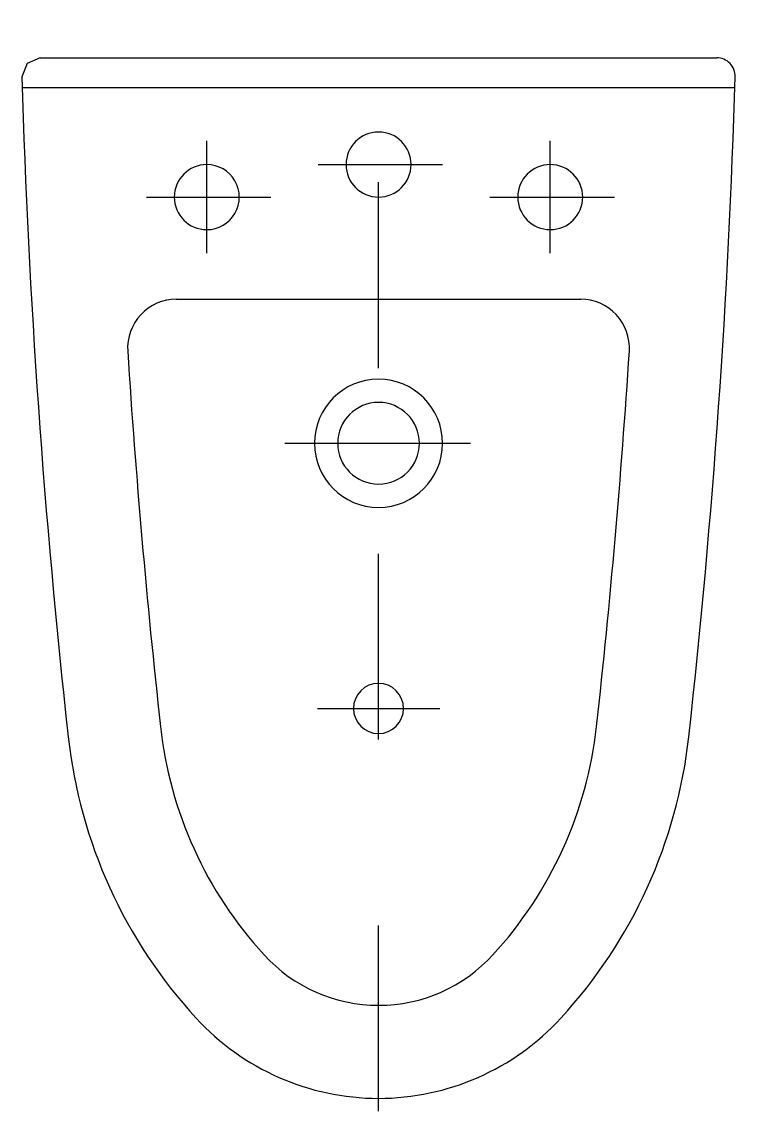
# Model space of a CAD drawing. Extents: x -553.777 to -553.393, y 348.115 to 348.702.
import ezdxf

# ---------------------------------------------------------------- set-up
doc = ezdxf.new("R2010")
doc.units = 0
doc.header["$LTSCALE"] = 0.2
doc.header["$MEASUREMENT"] = 0
doc.linetypes.add('AXES', pattern=[0.54, 0.3, -0.08, 0.08, -0.08])
doc.linetypes.add('CONTINU', pattern=[0])
doc.layers.get('0').update_dxf_attribs({"linetype": 'CONTINUOUS'})
doc.layers.add('DECA_EIXOS', color=5, linetype='AXES')

msp = doc.modelspace()

# ---------------------------------------------------------------- linework, layer by layer
at = {"linetype": 'CONTINUOUS'}
for p, q in [((-553.77431, 348.67937), (-553.77713, 348.67211)), ((-553.76713, 348.68241), (-553.77431, 348.67937))]:
    msp.add_line(p, q, dxfattribs=at)
at = {"linetype": 'CONTINU'}
for points in [[(-553.76713, 348.68241), (-553.4028, 348.68241)], [(-553.77693, 348.66641), (-553.393, 348.66641)], [(-553.69388, 348.5524), (-553.47605, 348.5524)]]:
    msp.add_lwpolyline(points, dxfattribs=at)
for points in [[(-553.39282, 348.67212, 0.423095), (-553.4028, 348.68241)], [(-553.77713, 348.67211, 0.019949), (-553.75211, 348.31693)], [(-553.41782, 348.31693, 0.020011), (-553.39282, 348.67212)], [(-553.58496, 348.64241, 1), (-553.58496, 348.6074)], [(-553.58496, 348.6074, 1), (-553.58496, 348.64241)], [(-553.67746, 348.62491, 1), (-553.67746, 348.5899)], [(-553.67746, 348.5899, 1.000002), (-553.67746, 348.62491)], [(-553.49246, 348.62491, 1), (-553.49246, 348.5899)], [(-553.49246, 348.5899, 1), (-553.49246, 348.62491)], [(-553.69388, 348.5524, 0.43314), (-553.72008, 348.52447)], [(-553.44985, 348.52454, 0.433139), (-553.47605, 348.5524)], [(-553.72008, 348.52447, 0.011528), (-553.70241, 348.32244)], [(-553.4675, 348.32242, 0.011528), (-553.44985, 348.52454)], [(-553.58496, 348.5094, 1), (-553.58496, 348.4404)], [(-553.58496, 348.4404, 1), (-553.58496, 348.5094)], [(-553.58496, 348.4969, 1), (-553.58496, 348.4529)], [(-553.58496, 348.4529, 1), (-553.58496, 348.4969)], [(-553.58496, 348.34568, 1), (-553.58496, 348.31867)], [(-553.58496, 348.31867, 1), (-553.58496, 348.34568)], [(-553.70241, 348.32244, 0.15977), (-553.64658, 348.19953)], [(-553.52353, 348.19934, 0.15977), (-553.4675, 348.32242)], [(-553.75211, 348.31693, 0.15977), (-553.68319, 348.16547)], [(-553.48674, 348.16547, 0.15977), (-553.41782, 348.31693)], [(-553.64658, 348.19953, 0.441431), (-553.52318, 348.19971)], [(-553.68319, 348.16547, 0.439426), (-553.48674, 348.16547)]]:
    msp.add_lwpolyline(points, format="xyb", dxfattribs=at)
at = {"layer": 'DECA_EIXOS'}
for points in [[(-553.58496, 348.11538), (-553.58496, 348.70177)], [(-553.67746, 348.57716), (-553.67746, 348.63765)], [(-553.49246, 348.57716), (-553.49246, 348.63765)], [(-553.61753, 348.62491), (-553.55042, 348.62491)], [(-553.71003, 348.6074), (-553.64292, 348.6074)], [(-553.52503, 348.6074), (-553.45792, 348.6074)], [(-553.63544, 348.4749), (-553.53449, 348.4749)], [(-553.61791, 348.33218), (-553.55202, 348.33218)]]:
    msp.add_lwpolyline(points, dxfattribs=at)

doc.saveas('drawing.dxf')
